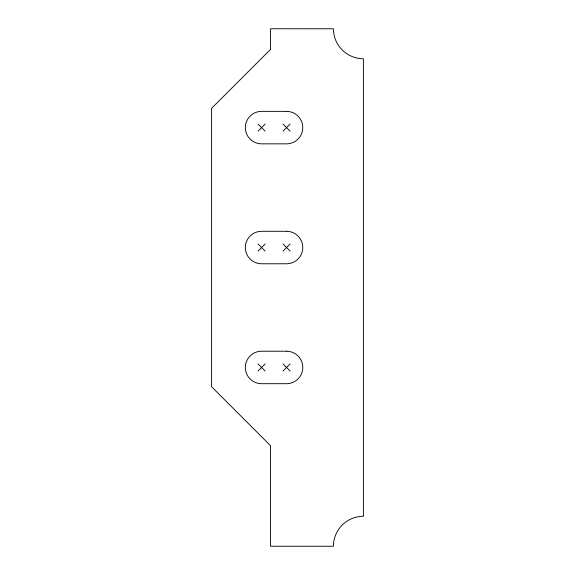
<?xml version="1.0" encoding="UTF-8"?>
<svg xmlns="http://www.w3.org/2000/svg" width="575" height="575" viewBox="0 0 575 575"><rect width="100%" height="100%" fill="white"/><g stroke="black" fill="none" stroke-linecap="round" stroke-linejoin="round"><path stroke-width="0.86" d="M258.031 131.136L265.097 124.071M283.015 131.136L290.088 124.071M258.031 251.067L265.097 243.994M283.015 251.067L290.088 243.994M258.031 370.99L265.097 363.925M283.015 370.99L290.088 363.925M283.015 124.071L290.088 131.136M258.031 124.071L265.097 131.136M283.015 243.994L290.088 251.067M258.031 243.994L265.097 251.067M283.015 363.925L290.088 370.99M258.031 363.925L265.097 370.99M270.559 49.357L211.593 108.316L211.593 386.745L270.559 445.704L270.559 546.25L333.421 546.25A29.979 29.979 0 0 1 363.407 516.271L363.407 58.743A29.979 29.979 0 0 1 333.421 28.764L270.559 28.75L270.559 49.357M286.551 111.363L261.567 111.363A16.244 16.244 0 0 0 245.324 127.6A16.244 16.244 0 0 0 261.567 143.843L286.551 143.843A16.244 16.244 0 0 0 302.788 127.6A16.244 16.244 0 0 0 286.551 111.363M286.551 231.294L261.567 231.294A16.244 16.244 0 0 0 245.324 247.53A16.244 16.244 0 0 0 261.567 263.774L286.551 263.774A16.244 16.244 0 0 0 302.788 247.53A16.244 16.244 0 0 0 286.551 231.294M286.551 351.217L261.567 351.217A16.244 16.244 0 0 0 245.324 367.461A16.244 16.244 0 0 0 261.567 383.698L286.551 383.698A16.244 16.244 0 0 0 302.788 367.461A16.244 16.244 0 0 0 286.551 351.217"/></g></svg>
